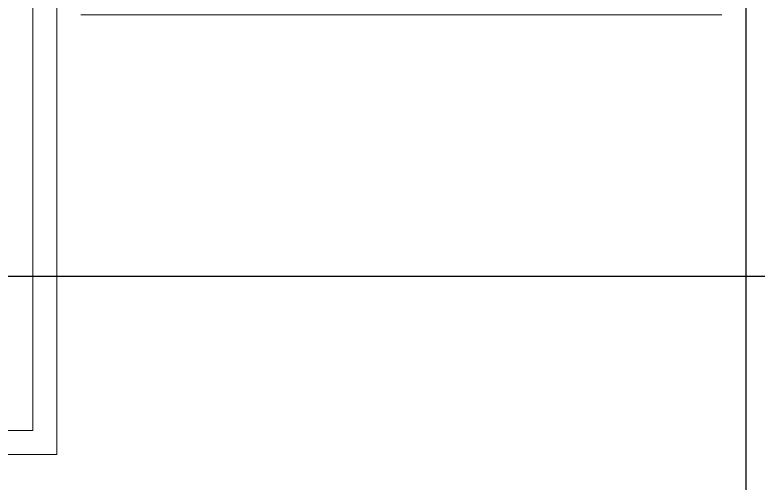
# Model space of a CAD drawing. Header units: inches. Extents: x 139 to 559, y -1 to 295.
# Drawn here: x 201.94 to 208.19, y 182.93 to 186.87 of the extents above; entities that cross this region are included whole.
import ezdxf

# ---------------------------------------------------------------- set-up
doc = ezdxf.new("R2010")
doc.units = ezdxf.units.IN
doc.header["$MEASUREMENT"] = 0
for name, color, linetype, lineweight in [('ars', 11, 'Continuous', 0), ('ARSIR', 31, 'Continuous', 5), ('ARSIR BETON', 8, 'Continuous', 5), ('lan', 7, 'Continuous', 15), ('RUMPUT', 93, 'Continuous', 0)]:
    doc.layers.add(name, color=color, linetype=linetype, lineweight=lineweight)
doc.layers.add('as', color=1, linetype='Continuous', plot=False)
doc.layers.add('POLYLINE TPAK', color=4, linetype='Continuous', lineweight=20, plot=False)
pattern_1 = [(86.66968846814034, (37.07979678488971, 226.1472495293129), (-0.5066041251576352, 0.5692059985833484), [0.1428749999999999, -0.9347549999999997]), (41.66968846814034, (37.07979678488971, 226.1472495293129), (-0.5066044704663831, 0.5692063865624448), [0.142875, -0.6191249999999999]), (131.6696884681403, (37.07979678488971, 226.1472495293129), (-0.5692063865624448, -0.5066044704663831), [0.142875, -0.6191249999999999])]

# ---------------------------------------------------------------- blocks, each defined once
blk = doc.blocks.new('A.ATAP')
for points in [[(-24.40000008098372, 49.74999999895003), (-31.39999999103938, 49.74999999895003), (-31.39999999103938, 59.15000286785067), (-24.40000008098372, 59.15000286785067)], [(-24.60000008098372, 49.94999999895003), (-31.19999999103938, 49.94999999895003), (-31.19999999103938, 58.95000286785067), (-24.60000008098372, 58.95000286785067)]]:
    blk.add_lwpolyline(points, close=True)
at = {"layer": 'ars'}
blk.add_line((-18.80399999127964, 53.44600000115425), (-24.19599999092162, 53.44600000115425), dxfattribs=at)
at = {"layer": 'as'}
for p, q in [((-18.59999999123016, 43.1499999974667), (-18.59999999123016, 56.24999999914758)), ((-37.19999999109984, 51.24999999728492), (37.20000000880702, 51.24999999728492)), ((-37.19999999109984, 51.24999999728492), (37.20000000880702, 51.24999999728492))]:
    blk.add_line(p, q, dxfattribs=at)
at = {"layer": 'lan'}
for q in [(-24.39999969444721, 57.6999991207228), (-31.39999999102062, 49.74999999895003)]:
    blk.add_line((-24.40000008096496, 49.74999999895003), q, dxfattribs=at)

msp = doc.modelspace()

# ---------------------------------------------------------------- hatches: boundary and pattern name
at = {"layer": 'ARSIR'}
h = msp.add_hatch(dxfattribs=at)
h.set_pattern_fill('AR-HBONE', color=256, scale=0.003, style=0)
h.set_pattern_definition([(45, (37.07979678488971, 226.1472495293129), (4.263256414560601e-17, 0.4310522938113194), [0.9144000000000001, -0.3048]), (135, (37.29532278488971, 226.362775529313), (4.263256414560601e-17, 0.4310522938113194), [0.9144000000000001, -0.3048])])
edge = h.paths.add_edge_path()
edge.add_arc((191.2827530460387, 190.0678956543874), 15.19998324846395, 89.99999999999604, 179.9999999982171)
edge.add_line((176.0827697975748, 190.0678956548604), (176.0827697958074, 133.2715304004354))
edge.add_arc((191.2827692281026, 133.2715303999624), 15.19999943229521, 179.9999999982171, 214.2302885441299)
edge.add_line((178.7156632049422, 124.7212187714648), (179.7077968028932, 125.3962385326868))
edge.add_arc((191.2827486305766, 133.2715098016121), 13.99997883471085, 179.9999999982458, 214.2302680237529, ccw=False)
edge.add_line((177.2827697958658, 133.2715098020407), (177.2827697976046, 190.0678956548161))
edge.add_arc((191.2827530460388, 190.0678956543874), 13.99998324843415, 90, 179.9999999982458, ccw=False)
edge.add_line((191.2827530460388, 204.0678789028216), (270.5465688321954, 204.0678789028216))
edge.add_arc((270.5465688321954, 204.9086305199022), 0.8407516170806038, 270.0000000000019, 359.9969732944158)
edge.add_line((271.3873204481029, 204.9085861063758), (191.2827530460398, 205.2678789028514))
at = {"layer": 'ARSIR BETON'}
h = msp.add_hatch(dxfattribs=at)
h.set_pattern_fill('AR-HBONE', color=256, scale=0.004, style=0)
h.set_pattern_definition([(45, (37.07979678488971, 226.1472495293129), (5.684341886080802e-17, 0.5747363917484258), [1.2192, -0.4064]), (135, (37.36716478488971, 226.4346175293129), (5.684341886080802e-17, 0.5747363917484258), [1.2192, -0.4064])])
edge = h.paths.add_edge_path()
edge.add_arc((191.2827530460388, 190.0678956543874), 13.99998324843415, 90, 180)
edge.add_line((177.2827697976046, 190.0678956543874), (177.2827697958809, 133.2715303996917))
edge.add_arc((191.2827486305768, 133.2715098016121), 13.99997883471105, 179.9999157010851, 263.1191927485166)
edge.add_line((189.6054912243188, 119.3723654047253), (189.6054912243184, 112.3226705917808))
edge.add_line((189.6054912243184, 112.3226705917808), (189.7054912243192, 112.3226705917808))
edge.add_line((189.7054912243192, 112.3226705917808), (189.705491224319, 112.2226705917809))
edge.add_line((189.705491224319, 112.2226705917809), (201.7054912243115, 112.2226705917805))
edge.add_line((201.7054912243115, 112.2226705917805), (201.7054912496359, 119.2715309675217))
edge.add_line((201.7054912496359, 119.2715309675217), (380.2200184182929, 119.2715309631573))
edge.add_arc((380.2200184175784, 133.271530397784), 13.99999943462672, 270.0000000029237, 359.9999999993218)
edge.add_line((394.2200178522052, 133.2715303976183), (394.2200178527473, 186.8365306403635))
edge.add_arc((380.0700144284386, 186.8365266512287), 14.15000342430926, 1.615268768599631e-05, 89.99998380649028)
edge.add_line((380.0700184276549, 200.9865300755374), (288.3872765684852, 200.9865301410767))
edge.add_arc((288.3872765719509, 203.9865301406582), 2.999999999581492, 180.0000000198341, 269.9999999338081, ccw=False)
edge.add_line((285.3872765723694, 203.9865301396197), (285.3985681154834, 204.9823001466166))
edge.add_line((285.3985681154834, 204.9823001466166), (271.3873246073365, 205.1475171556722))
edge.add_line((271.3873246073365, 205.1475171556722), (271.3873204512137, 204.9086303990666))
edge.add_arc((270.5465688308253, 204.90863052321), 0.8407516203884131, 270.00000009337174, 359.9999915398413, ccw=False)
edge.add_line((270.5465688321954, 204.0678789028216), (191.2827530460388, 204.0678789028216))
edge = h.paths.add_edge_path()
edge.add_line((191.2672355975751, 197.9562481935145), (265.7565847507126, 197.9584512519224))
edge.add_arc((265.7568436984304, 189.2029500703031), 8.755501185448518, 41.34299786484178, 90.00169454735197, ccw=False)
edge.add_line((272.3301992487418, 194.9865300876956), (332.5823111287879, 194.9865300876956))
edge.add_line((332.5823111287879, 194.9865300876955), (332.5823111294587, 191.871529060519))
edge.add_line((332.5823111294587, 191.8715290605191), (340.1822420460586, 191.8715290631811))
edge.add_line((340.1822420460586, 191.8715290631811), (340.1822420691279, 194.9865300704816))
edge.add_line((340.1822420691279, 194.9865300704816), (380.0700186656723, 194.9865296794636))
edge.add_arc((380.0700185857783, 186.8365304170786), 8.149999262385025, -2.2737367544323206e-13, 89.99999943833228, ccw=False)
edge.add_line((388.2200178481633, 186.8365304170786), (388.2200178481633, 163.1715301763664))
edge.add_line((388.2200178481633, 163.1715301763664), (388.2200178453184, 157.7117318763081))
edge.add_line((388.2200178453184, 157.7117318763081), (388.2200178477973, 133.271530398664))
edge.add_arc((380.2200184175098, 133.2715303978526), 7.999999430287525, -89.99999999975239, 5.811386927234707e-09, ccw=False)
edge.add_line((380.2200184175443, 125.2715309675651), (191.2827530423658, 125.2715309667489))
edge.add_arc((191.1850453941413, 133.1732207511342), 7.902293858948923, 180.1231675278102, 270.7084498023279, ccw=False)
edge.add_line((183.2827697939069, 133.1562333699121), (183.2674892419708, 189.9541127231707))
edge.add_arc((191.2674722009004, 189.9562649485785), 7.999983248434781, 90.00169455004323, 180.015414211516, ccw=False)
at = {"layer": 'RUMPUT'}
h = msp.add_hatch(dxfattribs=at)
h.set_pattern_fill('GRASS', color=256, scale=0.03, angle=356.6696884681404, style=0)
h.set_pattern_definition(pattern_1)
edge = h.paths.add_edge_path()
edge.add_line((173.8596473018068, 124.7086841961878), (178.5194686754951, 124.7086841961878))
edge.add_line((178.5194686754951, 124.7086841961878), (178.576989384379, 124.7478196964552))
edge.add_arc((191.2745198704961, 133.2689901792037), 15.29175028706457, 179.9904195417624, 213.8651193647624, ccw=False)
edge.add_line((175.9827697972054, 133.2715471210163), (175.9827697975748, 190.0678956543905))
edge.add_arc((191.2827115528424, 190.0679371475861), 15.29994175532382, 89.99902697357118, 180.0001553852311, ccw=False)
edge.add_line((191.282971384331, 205.3678789007036), (269.9053067584439, 205.0253270853659))
edge.add_line((269.9053067584439, 205.0253270853659), (167.2318890602109, 206.0180894513984))
edge.add_line((167.2318890602109, 206.0180894513984), (167.5209522787765, 198.8984623769369))
edge.add_line((167.5209522787765, 198.8984623769369), (170.7476549029263, 161.1322737417141))
edge.add_line((170.7476549029263, 161.1322737417141), (173.8596473018068, 124.7086841961878))
h = msp.add_hatch(dxfattribs=at)
h.set_pattern_fill('GRASS', color=256, scale=0.03, angle=356.6696884681404, style=0)
h.set_pattern_definition(pattern_1)
edge = h.paths.add_edge_path()
edge.add_line((222.8076111792173, 191.8715291200184), (222.8076111793155, 197.4562477464109))
edge.add_arc((222.4076111793156, 197.4562477464179), 0.3999999999999773, 359.9999999989924, 450.000000000004)
edge.add_line((222.4076111793155, 197.8562477464179), (221.7659464513364, 197.8562477464179))
edge.add_arc((221.7659464513364, 197.4562477464179), 0.4000000000000021, 90, 179.8248949484122)
edge.add_line((221.3659483193573, 197.4574702083898), (221.3518862075982, 192.8562486040339))
edge.add_line((221.3518862075982, 192.8562486040339), (191.1674722008954, 192.8562477435673))
edge.add_line((191.1674722008954, 192.8562477435673), (191.1674722010819, 196.6555021341587))
edge.add_arc((191.2674721969896, 189.9562653992691), 6.699983046939429, 90.85519477074263, 179.9999999990425)
edge.add_line((184.5674891500502, 189.956265399381), (184.5674891548407, 164.7715288434159))
edge.add_line((184.5674891548407, 164.7715288434159), (189.4120614975618, 164.7715310903612))
edge.add_arc((189.4168289843556, 165.1662998175703), 0.3947975138126398, 269.3080921184508, 360.6780141321439)
edge.add_line((189.8115988560339, 165.1709715760959), (189.8115988554121, 170.2314407169422))
edge.add_line((189.8115988554121, 170.2314407169422), (194.9669349657003, 170.2314447087686))
edge.add_arc((194.9651651788577, 170.6314407485308), 0.3999999549636802, 270.2535041474397, 359.9999996728059)
edge.add_line((195.3651651338214, 170.6314407462466), (195.3651651342994, 172.5215302302063))
edge.add_line((195.3651651342994, 172.5215302302063), (187.1872774384456, 172.5215302302375))
edge.add_line((187.1872774384456, 172.5215302302375), (187.1872774730702, 189.0041720781548))
edge.add_arc((189.939072412773, 189.1174584457779), 2.754125848842658, 90.36187236940839, 182.3574313061966, ccw=False)
edge.add_line((189.9216778432424, 191.8715293635674), (222.8076111792173, 191.8715291200184))

# ---------------------------------------------------------------- block references
at = {"layer": 'POLYLINE TPAK'}
msp.add_blockref('A.ATAP', (226.6872766340525, 133.4215302322474), dxfattribs=at)

doc.saveas('drawing.dxf')
